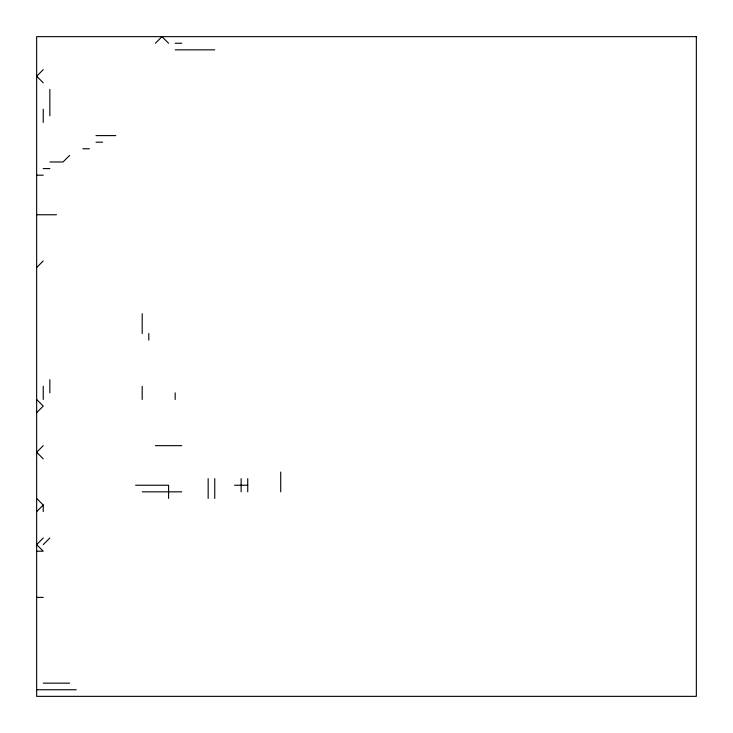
<?xml version="1.0" encoding="UTF-8"?>
<svg xmlns="http://www.w3.org/2000/svg" width="733" height="733" viewBox="0 0 733 733"><rect width="100%" height="100%" fill="white"/><g stroke="black" fill="none" stroke-linecap="round" stroke-linejoin="round"><path stroke-width="1.1" d="M43.247 69.635L36.65 76.232L43.247 82.829M155.387 43.247L161.984 36.65L168.581 43.247M69.635 155.387L63.038 161.984L49.844 161.984M36.65 267.536L43.247 260.939M36.65 412.67L43.247 406.073L36.65 399.476M43.247 445.655L36.65 452.252L43.247 458.849M36.65 511.625L43.247 505.028L36.65 498.431M43.247 538.013L36.65 544.61L43.247 551.207L36.65 551.207M43.247 544.61L49.844 538.013M175.178 43.247L181.775 43.247M175.178 49.844L214.751 49.844M96.014 135.605L115.805 135.605M96.014 142.193L102.611 142.193M82.829 148.79L89.417 148.79M43.247 168.581L49.844 168.581M36.65 175.178L43.247 175.178M36.65 214.76L56.441 214.76M155.387 445.655L181.775 445.655M135.596 485.237L168.581 485.237L168.581 498.431M234.542 485.237L247.736 485.237M142.193 491.834L181.775 491.834M36.65 597.386L43.247 597.386M43.247 683.156L69.635 683.156M36.65 689.753L76.232 689.753M280.721 472.043L280.721 491.834M247.736 478.64L247.736 491.834M241.139 478.64L241.139 491.834M214.751 478.64L214.751 498.431M208.154 478.64L208.154 498.431M175.178 392.879L175.178 399.476M148.79 333.506L148.79 340.103M142.193 313.715L142.193 333.506M142.193 386.282L142.193 399.476M49.844 89.426L49.844 115.814M49.844 379.685L49.844 392.879M43.247 109.217L43.247 122.411M43.247 386.282L43.247 399.476M43.247 505.028L43.247 511.625M696.35 36.65L36.65 36.65L36.65 696.35L696.35 696.35L696.35 36.65"/></g></svg>
